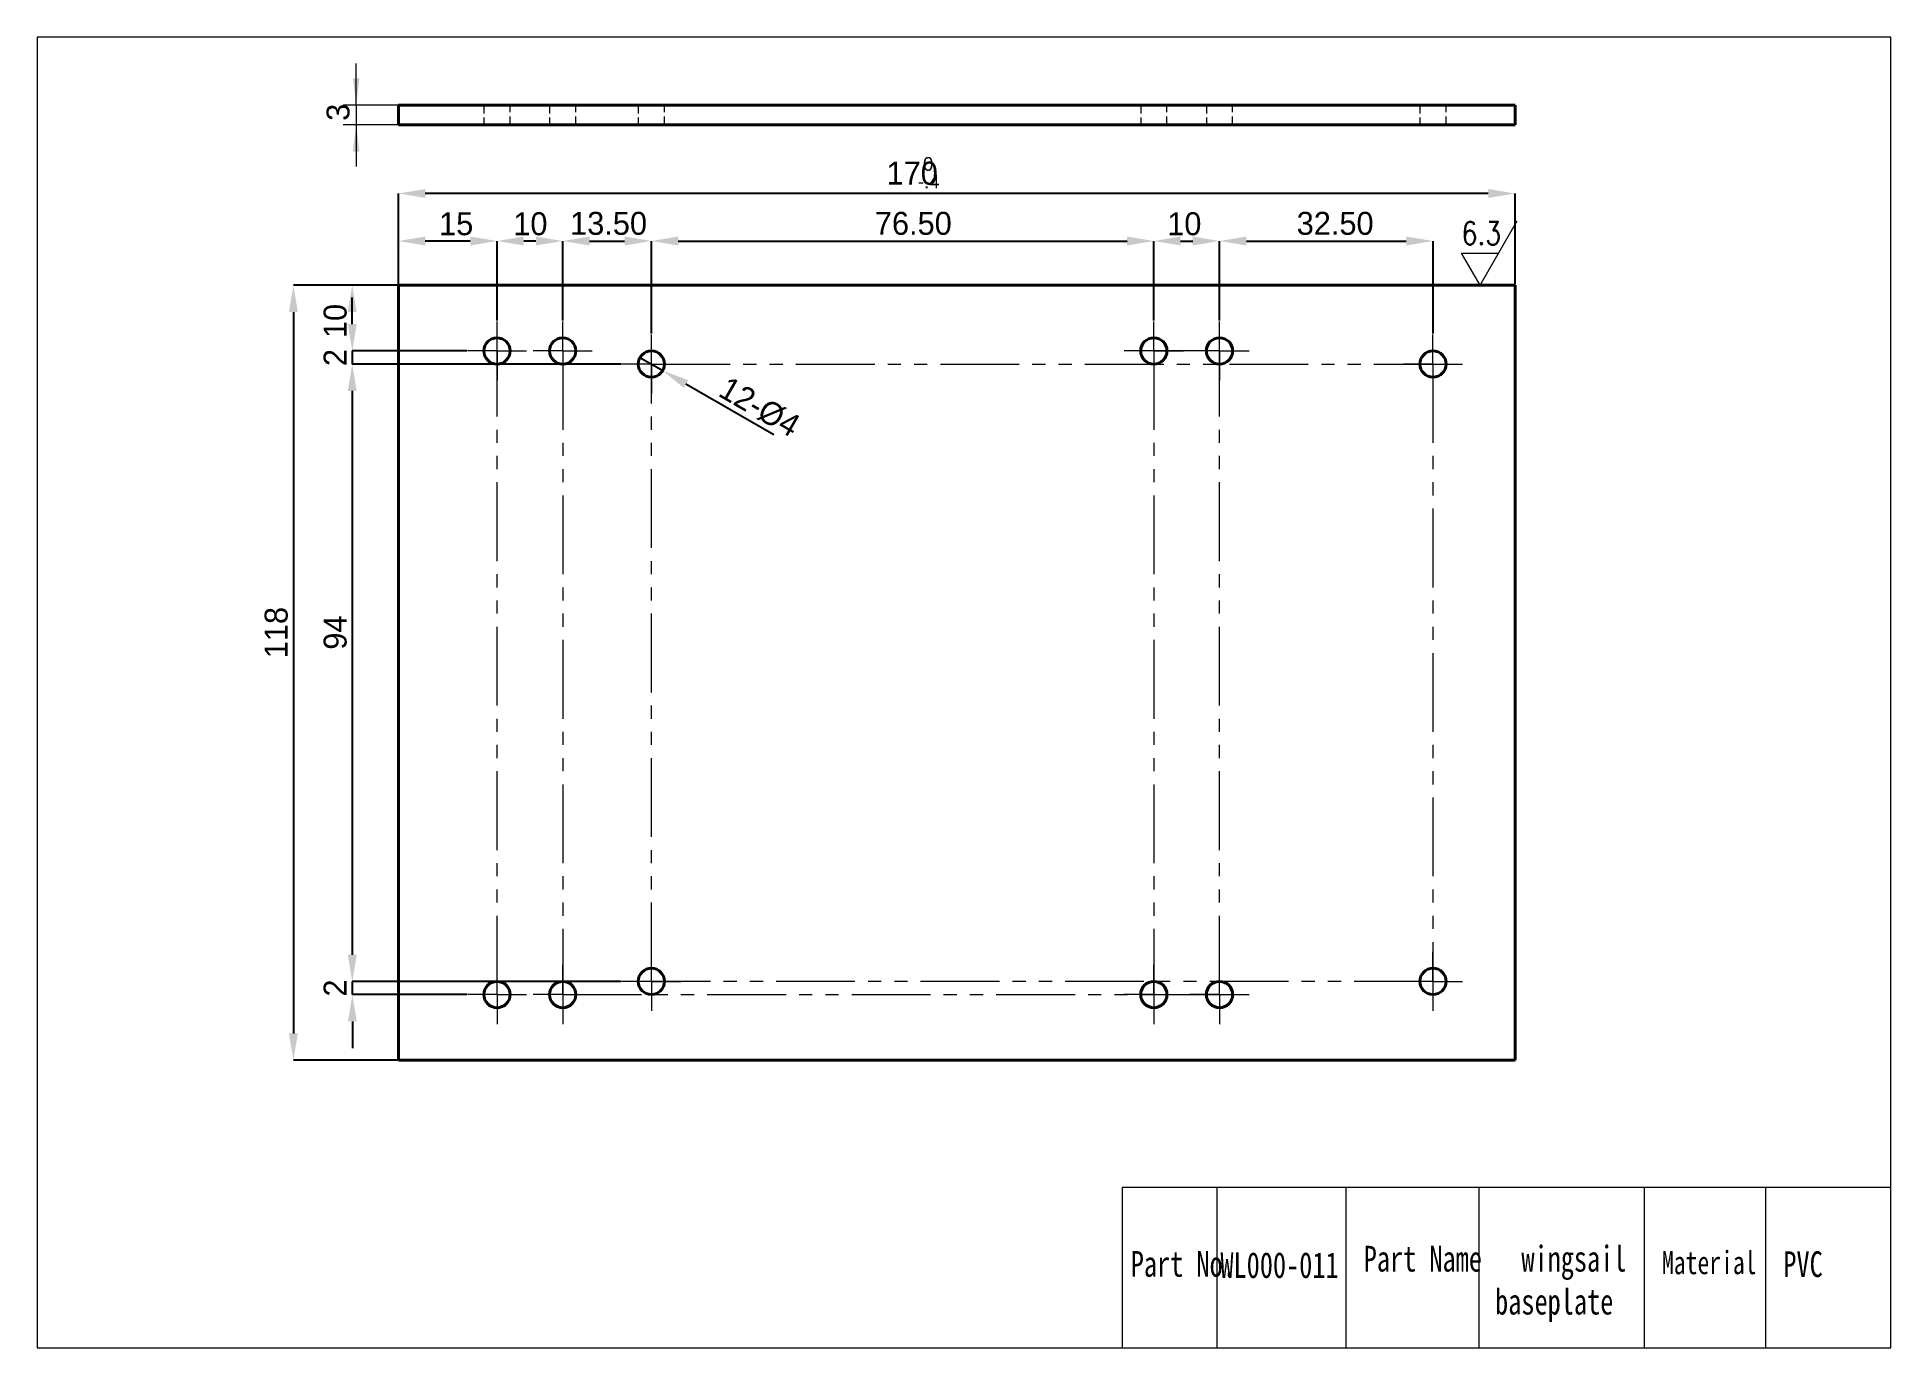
# Model space of a CAD drawing. Header units: millimetres. Extents: x 37 to 178, y 33 to 133.
import ezdxf

# ---------------------------------------------------------------- set-up
doc = ezdxf.new("R2010")
doc.units = ezdxf.units.MM
doc.header["$LTSCALE"] = 0.5
for name, pattern in [('CENTERX2', [20.32, 12.7, -2.54, 2.54, -2.54]), ('HIDDEN', [1.905, 1.27, -0.635]), ('双点画线', [22, 12, -2, 2, -2, 2, -2])]:
    doc.linetypes.add(name, pattern=pattern)
doc.layers.get('0').update_dxf_attribs({"lineweight": 18})
for name, color, linetype, lineweight in [('1轮廓实线层', 7, 'Continuous', 40), ('2细线层', 4, 'Continuous', 18), ('3中心线层', 1, 'CENTERX2', 18), ('4虚线层', 6, 'HIDDEN', 18), ('dim', 82, 'Continuous', 9), ('尺寸线层', 3, 'Continuous', 18)]:
    doc.layers.add(name, color=color, linetype=linetype, lineweight=lineweight)
doc.styles.add('SLDTEXTSTYLE0', font='')
doc.styles.add('TXT08', font='txt.shx', dxfattribs={"width": 0.8, "bigfont": 'gbcbig.shx'})
doc.styles.get('SLDTEXTSTYLE0').set_extended_font_data('汉仪长仿宋体')
doc.dimstyles.new('SLDDIMSTYLE0', dxfattribs={"dimtxt": 1.75, "dimasz": 2.04, "dimexe": 0, "dimexo": 0.0625, "dimgap": 0.4375, "dimtad": 1, "dimlfac": 2, "dimrnd": 1e-09, "dimzin": 12, "dimdsep": 46, "dimtxsty": 'SLDTEXTSTYLE0', "dimcen": 0.09, "dimdle": 4.08, "dimadec": 0, "dimazin": 3, "dimtfac": 1, "dimtmove": 0, "dimatfit": 0, "dimfxl": 1, "dimfrac": 2, "dimtolj": 1, "dimarcsym": 0})
doc.dimstyles.new('SLDDIMSTYLE1', dxfattribs={"dimtxt": 1.75, "dimasz": 2.04, "dimexe": 0, "dimexo": 0.0625, "dimgap": 0.4375, "dimtad": 1, "dimlfac": 2, "dimrnd": 1e-09, "dimzin": 12, "dimdsep": 46, "dimtxsty": 'SLDTEXTSTYLE0', "dimcen": 0.09, "dimdle": 4.08, "dimadec": 0, "dimazin": 3, "dimtfac": 1, "dimtofl": 0, "dimtmove": 0, "dimatfit": 3, "dimfxl": 1, "dimfrac": 2, "dimtolj": 1, "dimarcsym": 0})
doc.dimstyles.new('SLDDIMSTYLE2', dxfattribs={"dimtxt": 1.75, "dimasz": 2.04, "dimexe": 0, "dimexo": 0.0625, "dimgap": 0.4375, "dimtad": 1, "dimlfac": 2, "dimrnd": 1e-09, "dimzin": 4, "dimdsep": 46, "dimtxsty": 'SLDTEXTSTYLE0', "dimcen": 0.09, "dimdle": 4.08, "dimadec": 0, "dimazin": 1, "dimtfac": 1, "dimtmove": 0, "dimatfit": 0, "dimfxl": 1, "dimfrac": 2, "dimtolj": 1, "dimarcsym": 0})
doc.dimstyles.new('SLDDIMSTYLE3', dxfattribs={"dimtxt": 1.75, "dimasz": 2.04, "dimexe": 0, "dimexo": 0.0625, "dimgap": 0.4375, "dimtad": 1, "dimlfac": 2, "dimrnd": 1e-09, "dimzin": 4, "dimdsep": 46, "dimtxsty": 'SLDTEXTSTYLE0', "dimcen": 0.09, "dimdle": 4.08, "dimadec": 0, "dimazin": 1, "dimtfac": 1, "dimtofl": 0, "dimtmove": 0, "dimatfit": 3, "dimfxl": 1, "dimfrac": 2, "dimtolj": 1, "dimarcsym": 0})
doc.dimstyles.new('SLDDIMSTYLE4', dxfattribs={"dimtxt": 1.75, "dimasz": 2.04, "dimexe": 0, "dimexo": 0.0625, "dimgap": 0.4375, "dimtad": 1, "dimlfac": 2, "dimrnd": 1e-09, "dimzin": 12, "dimdsep": 46, "dimtxsty": 'SLDTEXTSTYLE0', "dimblk1": 'NONE', "dimsah": 1, "dimcen": 0, "dimdle": 4.08, "dimadec": 0, "dimazin": 3, "dimtfac": 1, "dimtmove": 0, "dimatfit": 3, "dimldrblk": 'NONE', "dimfxl": 1, "dimfrac": 2, "dimtolj": 1, "dimarcsym": 0})

# ---------------------------------------------------------------- blocks, each defined once
blk = doc.blocks.new('*X4')
at = {"layer": '2细线层', "linetype": 'Continuous', "lineweight": 0}
for points in [[(60.84, 127.57), (61.09, 129.61), (60.59, 129.61)], [(60.84, 126.07), (60.59, 124.03), (61.09, 124.03)]]:
    blk.add_hatch(color=4, dxfattribs=at).paths.add_polyline_path(points, flags=0)
at = {"layer": '2细线层', "color": 4, "linetype": 'Continuous', "lineweight": 0}
for p, q in [((60.84, 127.57), (60.84, 130.74)), ((64.06, 127.57), (59.84, 127.57)), ((60.84, 127.57), (60.84, 126.07)), ((64.06, 126.07), (59.84, 126.07)), ((60.84, 126.07), (60.84, 122.89))]:
    blk.add_line(p, q, dxfattribs=at)
at = {"layer": '2细线层', "color": 4, "linetype": 'Continuous', "lineweight": 0, "insert": (58.58, 126.37), "char_height": 1.75, "width": 3.4758, "attachment_point": 1, "rotation": 90, "style": 'SLDTEXTSTYLE0'}
blk.add_mtext('3', dxfattribs=at)
blk = doc.blocks.new('*X5')
at = {"layer": '2细线层', "linetype": 'Continuous'}
for points in [[(55.72, 111.81), (56.4, 111.81), (56.06, 113.85)], [(55.72, 56.89), (56.4, 56.89), (56.06, 54.85)]]:
    blk.add_hatch(color=0, dxfattribs=at).paths.add_polyline_path(points, flags=0)
at = {"layer": '2细线层', "color": 0, "linetype": 'Continuous', "lineweight": -2}
for p, q in [((64, 113.85), (56.06, 113.85)), ((56.06, 111.81), (56.06, 56.89)), ((64, 54.85), (56.06, 54.85))]:
    blk.add_line(p, q, dxfattribs=at)
at = {"layer": '2细线层', "color": 0, "linetype": 'Continuous', "lineweight": 0, "insert": (53.87, 87.41), "char_height": 1.75, "width": 4.5083, "attachment_point": 2, "rotation": 90, "style": 'SLDTEXTSTYLE0'}
blk.add_mtext('118', dxfattribs=at)
blk = doc.blocks.new('*X7')
at = {"layer": '2细线层', "color": 0, "linetype": 'Continuous', "lineweight": 0, "char_height": 1.75, "attachment_point": 1, "style": 'SLDTEXTSTYLE0'}
for s, insert, width in [('170', (101.21, 123.26), 16.3172), ('{\\H0.6x; 0}', (103.6, 123.61), 6.777), ('{\\H0.6x;-.4}', (103.6, 122.28), 6.777)]:
    blk.add_mtext(s, dxfattribs=dict(at, insert=insert, width=width))
blk = doc.blocks.new('*X6')
at = {"layer": '2细线层', "linetype": 'Continuous'}
for points in [[(66.1, 121.18), (66.1, 120.5), (64.06, 120.84)], [(147.02, 121.18), (147.02, 120.5), (149.06, 120.84)]]:
    blk.add_hatch(color=0, dxfattribs=at).paths.add_polyline_path(points, flags=0)
at = {"layer": '2细线层', "color": 0, "linetype": 'Continuous', "lineweight": -2}
for p, q in [((64.06, 113.92), (64.06, 120.84)), ((147.02, 120.84), (66.1, 120.84)), ((149.06, 113.92), (149.06, 120.84))]:
    blk.add_line(p, q, dxfattribs=at)
at = {"layer": '2细线层', "color": 0, "linetype": 'Continuous', "lineweight": 0}
blk.add_blockref('*X7', (0, 0), dxfattribs=at)
blk = doc.blocks.new('*X8')
at = {"layer": '2细线层', "linetype": 'Continuous'}
for points in [[(60.2, 111.81), (60.88, 111.81), (60.54, 113.85)], [(60.2, 110.89), (60.88, 110.89), (60.54, 108.85)]]:
    blk.add_hatch(color=0, dxfattribs=at).paths.add_polyline_path(points, flags=0)
at = {"layer": '2细线层', "color": 0, "linetype": 'Continuous', "lineweight": -2}
for p, q in [((64, 113.85), (60.54, 113.85)), ((60.54, 110.89), (60.54, 111.81)), ((69.25, 108.85), (60.54, 108.85))]:
    blk.add_line(p, q, dxfattribs=at)
at = {"layer": '2细线层', "color": 0, "linetype": 'Continuous', "lineweight": 0, "insert": (58.36, 111.13), "char_height": 1.75, "width": 3.437, "attachment_point": 2, "rotation": 90, "style": 'SLDTEXTSTYLE0'}
blk.add_mtext('10', dxfattribs=at)
blk = doc.blocks.new('*X9')
at = {"layer": '2细线层', "linetype": 'Continuous'}
for points in [[(60.2, 110.89), (60.88, 110.89), (60.54, 108.85)], [(60.2, 105.81), (60.88, 105.81), (60.54, 107.85)]]:
    blk.add_hatch(color=0, dxfattribs=at).paths.add_polyline_path(points, flags=0)
at = {"layer": '2细线层', "color": 0, "linetype": 'Continuous', "lineweight": -2}
for p, q in [((60.54, 110.89), (60.54, 112.93)), ((69.25, 108.85), (60.54, 108.85)), ((60.54, 108.85), (60.54, 107.85)), ((81, 107.85), (60.54, 107.85)), ((60.54, 105.81), (60.54, 103.77))]:
    blk.add_line(p, q, dxfattribs=at)
at = {"layer": '2细线层', "color": 0, "linetype": 'Continuous', "lineweight": 0, "insert": (58.36, 108.35), "char_height": 1.75, "width": 3.4127, "attachment_point": 2, "rotation": 90, "style": 'SLDTEXTSTYLE0'}
blk.add_mtext('2', dxfattribs=at)
blk = doc.blocks.new('*X10')
at = {"layer": '2细线层', "linetype": 'Continuous'}
for points in [[(60.2, 105.81), (60.88, 105.81), (60.54, 107.85)], [(60.2, 62.89), (60.88, 62.89), (60.54, 60.85)]]:
    blk.add_hatch(color=0, dxfattribs=at).paths.add_polyline_path(points, flags=0)
at = {"layer": '2细线层', "color": 0, "linetype": 'Continuous', "lineweight": -2}
for p, q in [((81, 107.85), (60.54, 107.85)), ((60.54, 105.81), (60.54, 62.89)), ((81, 60.85), (60.54, 60.85))]:
    blk.add_line(p, q, dxfattribs=at)
at = {"layer": '2细线层', "color": 0, "linetype": 'Continuous', "lineweight": 0, "insert": (58.36, 87.41), "char_height": 1.75, "width": 3.437, "attachment_point": 2, "rotation": 90, "style": 'SLDTEXTSTYLE0'}
blk.add_mtext('94', dxfattribs=at)
blk = doc.blocks.new('*X11')
at = {"layer": '2细线层', "linetype": 'Continuous'}
for points in [[(60.21, 62.89), (60.89, 62.89), (60.55, 60.85)], [(60.21, 57.81), (60.89, 57.81), (60.55, 59.85)]]:
    blk.add_hatch(color=0, dxfattribs=at).paths.add_polyline_path(points, flags=0)
at = {"layer": '2细线层', "color": 0, "linetype": 'Continuous', "lineweight": -2}
for p, q in [((60.55, 62.89), (60.55, 64.93)), ((81, 60.85), (60.55, 60.85)), ((60.55, 59.85), (60.55, 60.85)), ((69.25, 59.85), (60.55, 59.85)), ((60.55, 57.81), (60.55, 55.77))]:
    blk.add_line(p, q, dxfattribs=at)
at = {"layer": '2细线层', "color": 0, "linetype": 'Continuous', "lineweight": 0, "insert": (58.36, 60.35), "char_height": 1.75, "width": 3.4127, "attachment_point": 2, "rotation": 90, "style": 'SLDTEXTSTYLE0'}
blk.add_mtext('2', dxfattribs=at)
blk = doc.blocks.new('*X12')
at = {"layer": '2细线层', "linetype": 'Continuous'}
for points in [[(66.1, 117.56), (66.1, 116.88), (64.06, 117.22)], [(69.52, 117.56), (69.52, 116.88), (71.56, 117.22)]]:
    blk.add_hatch(color=0, dxfattribs=at).paths.add_polyline_path(points, flags=0)
at = {"layer": '2细线层', "color": 0, "linetype": 'Continuous', "lineweight": -2}
for p, q in [((64.06, 113.92), (64.06, 117.22)), ((69.52, 117.22), (66.1, 117.22)), ((71.56, 111.17), (71.56, 117.22))]:
    blk.add_line(p, q, dxfattribs=at)
at = {"layer": '2细线层', "color": 0, "linetype": 'Continuous', "lineweight": 0, "insert": (68.45, 119.41), "char_height": 1.75, "width": 2.705, "attachment_point": 2, "style": 'SLDTEXTSTYLE0'}
blk.add_mtext('15', dxfattribs=at)
blk = doc.blocks.new('*X13')
at = {"layer": '2细线层', "linetype": 'Continuous'}
for points in [[(73.6, 117.56), (73.6, 116.88), (71.56, 117.22)], [(74.52, 117.56), (74.52, 116.88), (76.56, 117.22)]]:
    blk.add_hatch(color=0, dxfattribs=at).paths.add_polyline_path(points, flags=0)
at = {"layer": '2细线层', "color": 0, "linetype": 'Continuous', "lineweight": -2}
for p, q in [((71.56, 111.17), (71.56, 117.22)), ((74.52, 117.22), (73.6, 117.22)), ((76.56, 111.17), (76.56, 117.22))]:
    blk.add_line(p, q, dxfattribs=at)
at = {"layer": '2细线层', "color": 0, "linetype": 'Continuous', "lineweight": 0, "insert": (74.1, 119.41), "char_height": 1.75, "width": 2.7486, "attachment_point": 2, "style": 'SLDTEXTSTYLE0'}
blk.add_mtext('10', dxfattribs=at)
blk = doc.blocks.new('*X14')
at = {"layer": '2细线层', "linetype": 'Continuous'}
for points in [[(78.6, 117.56), (78.6, 116.88), (76.56, 117.22)], [(81.27, 117.56), (81.27, 116.88), (83.31, 117.22)]]:
    blk.add_hatch(color=0, dxfattribs=at).paths.add_polyline_path(points, flags=0)
at = {"layer": '2细线层', "color": 0, "linetype": 'Continuous', "lineweight": -2}
for p, q in [((76.56, 111.17), (76.56, 117.22)), ((78.6, 117.22), (81.27, 117.22)), ((83.31, 110.17), (83.31, 117.22))]:
    blk.add_line(p, q, dxfattribs=at)
at = {"layer": '2细线层', "color": 0, "linetype": 'Continuous', "lineweight": 0, "insert": (80.05, 119.44), "char_height": 1.75, "width": 8.0229, "attachment_point": 2, "style": 'SLDTEXTSTYLE0'}
blk.add_mtext('13.50', dxfattribs=at)
blk = doc.blocks.new('*X15')
at = {"layer": '2细线层', "linetype": 'Continuous'}
for points in [[(85.35, 117.56), (85.35, 116.88), (83.31, 117.22)], [(119.52, 117.56), (119.52, 116.88), (121.56, 117.22)]]:
    blk.add_hatch(color=0, dxfattribs=at).paths.add_polyline_path(points, flags=0)
at = {"layer": '2细线层', "color": 0, "linetype": 'Continuous', "lineweight": -2}
for p, q in [((83.31, 110.17), (83.31, 117.22)), ((85.35, 117.22), (119.52, 117.22)), ((121.56, 111.17), (121.56, 117.22))]:
    blk.add_line(p, q, dxfattribs=at)
at = {"layer": '2细线层', "color": 0, "linetype": 'Continuous', "lineweight": 0, "insert": (103.25, 119.44), "char_height": 1.75, "width": 8.3283, "attachment_point": 2, "style": 'SLDTEXTSTYLE0'}
blk.add_mtext('76.50', dxfattribs=at)
blk = doc.blocks.new('*X16')
at = {"layer": '2细线层', "linetype": 'Continuous'}
for points in [[(123.6, 117.56), (123.6, 116.88), (121.56, 117.22)], [(124.52, 117.56), (124.52, 116.88), (126.56, 117.22)]]:
    blk.add_hatch(color=0, dxfattribs=at).paths.add_polyline_path(points, flags=0)
at = {"layer": '2细线层', "color": 0, "linetype": 'Continuous', "lineweight": -2}
for p, q in [((121.56, 111.17), (121.56, 117.22)), ((123.6, 117.22), (124.52, 117.22)), ((126.56, 111.17), (126.56, 117.22))]:
    blk.add_line(p, q, dxfattribs=at)
at = {"layer": '2细线层', "color": 0, "linetype": 'Continuous', "lineweight": 0, "insert": (123.88, 119.41), "char_height": 1.75, "width": 2.7486, "attachment_point": 2, "style": 'SLDTEXTSTYLE0'}
blk.add_mtext('10', dxfattribs=at)
blk = doc.blocks.new('*X17')
at = {"layer": '2细线层', "linetype": 'Continuous'}
for points in [[(128.6, 117.56), (128.6, 116.88), (126.56, 117.22)], [(140.77, 117.56), (140.77, 116.88), (142.81, 117.22)]]:
    blk.add_hatch(color=0, dxfattribs=at).paths.add_polyline_path(points, flags=0)
at = {"layer": '2细线层', "color": 0, "linetype": 'Continuous', "lineweight": -2}
for p, q in [((126.56, 111.17), (126.56, 117.22)), ((128.6, 117.22), (140.77, 117.22)), ((142.81, 110.17), (142.81, 117.22))]:
    blk.add_line(p, q, dxfattribs=at)
at = {"layer": '2细线层', "color": 0, "linetype": 'Continuous', "lineweight": 0, "insert": (135.36, 119.44), "char_height": 1.75, "width": 8.2846, "attachment_point": 2, "style": 'SLDTEXTSTYLE0'}
blk.add_mtext('32.50', dxfattribs=at)
blk = doc.blocks.new('*X18')
at = {"layer": '2细线层', "linetype": 'Continuous'}
blk.add_hatch(color=0, dxfattribs=at).paths.add_polyline_path([(86.11, 106.63), (85.77, 106.04), (84.18, 107.35)], flags=0)
at = {"layer": '2细线层', "color": 0, "linetype": 'Continuous', "lineweight": -2}
for p, q in [((82.44, 108.35), (84.18, 107.35)), ((92.63, 102.47), (85.94, 106.33))]:
    blk.add_line(p, q, dxfattribs=at)
at = {"layer": '2细线层', "color": 0, "linetype": 'Continuous', "lineweight": 0, "insert": (89.18, 106.99), "char_height": 1.75, "width": 11.2612, "attachment_point": 1, "rotation": 330, "style": 'SLDTEXTSTYLE0'}
blk.add_mtext('12-%%C4', dxfattribs=at)
blk = doc.blocks.new('_NONE')
blk = doc.blocks.new('SW_CENTERMARKSYMBOL_0')
at = {"layer": '3中心线层', "color": 0, "linetype": 'CENTERX2', "lineweight": 0}
for p, q in [((0, 1.25), (0, 2.25)), ((-1.25, 0), (-2.25, 0)), ((0, 0), (-1.25, 0)), ((0, 0), (0, 1.25)), ((0, 0), (0, -1.25)), ((0, 0), (1.25, 0)), ((1.25, 0), (2.25, 0)), ((0, -1.25), (0, -2.25))]:
    blk.add_line(p, q, dxfattribs=at)
blk = doc.blocks.new('SW_CENTERMARKSYMBOL_1')
at = {"layer": '3中心线层', "color": 0, "linetype": 'CENTERX2', "lineweight": 0}
for p, q in [((0, 1.25), (0, 2.25)), ((-1.25, 0), (-2.25, 0)), ((0, 0), (-1.25, 0)), ((0, 0), (0, 1.25)), ((0, 0), (0, -1.25)), ((0, 0), (1.25, 0)), ((1.25, 0), (2.25, 0)), ((0, -1.25), (0, -2.25))]:
    blk.add_line(p, q, dxfattribs=at)
blk = doc.blocks.new('SW_CENTERMARKSYMBOL_2')
at = {"layer": '3中心线层', "color": 0, "linetype": 'CENTERX2', "lineweight": 0}
for p, q in [((0, 1.25), (0, 2.25)), ((-1.25, 0), (-2.25, 0)), ((0, 0), (-1.25, 0)), ((0, 0), (0, 1.25)), ((0, 0), (0, -1.25)), ((0, 0), (1.25, 0)), ((1.25, 0), (2.25, 0)), ((0, -1.25), (0, -2.25))]:
    blk.add_line(p, q, dxfattribs=at)
blk = doc.blocks.new('SW_CENTERMARKSYMBOL_3')
at = {"layer": '3中心线层', "color": 0, "linetype": 'CENTERX2', "lineweight": 0}
for p, q in [((0, 1.25), (0, 2.25)), ((-1.25, 0), (-2.25, 0)), ((0, 0), (-1.25, 0)), ((0, 0), (0, 1.25)), ((0, 0), (0, -1.25)), ((0, 0), (1.25, 0)), ((1.25, 0), (2.25, 0)), ((0, -1.25), (0, -2.25))]:
    blk.add_line(p, q, dxfattribs=at)
blk = doc.blocks.new('SW_CENTERMARKSYMBOL_4')
at = {"layer": '3中心线层', "color": 0, "linetype": 'CENTERX2', "lineweight": 0}
for p, q in [((0, 1.25), (0, 2.25)), ((-1.25, 0), (-2.25, 0)), ((0, 0), (-1.25, 0)), ((0, 0), (0, 1.25)), ((0, 0), (0, -1.25)), ((0, 0), (1.25, 0)), ((1.25, 0), (2.25, 0)), ((0, -1.25), (0, -2.25))]:
    blk.add_line(p, q, dxfattribs=at)
blk = doc.blocks.new('SW_CENTERMARKSYMBOL_5')
at = {"layer": '3中心线层', "color": 0, "linetype": 'CENTERX2', "lineweight": 0}
for p, q in [((0, 1.25), (0, 2.25)), ((-1.25, 0), (-2.25, 0)), ((0, 0), (-1.25, 0)), ((0, 0), (0, 1.25)), ((0, 0), (0, -1.25)), ((0, 0), (1.25, 0)), ((1.25, 0), (2.25, 0)), ((0, -1.25), (0, -2.25))]:
    blk.add_line(p, q, dxfattribs=at)
blk = doc.blocks.new('SW_CENTERMARKSYMBOL_6')
at = {"layer": '3中心线层', "color": 0, "linetype": 'CENTERX2', "lineweight": 0}
for p, q in [((0, 1.25), (0, 2.25)), ((-1.25, 0), (-2.25, 0)), ((0, 0), (-1.25, 0)), ((0, 0), (0, 1.25)), ((0, 0), (0, -1.25)), ((0, 0), (1.25, 0)), ((1.25, 0), (2.25, 0)), ((0, -1.25), (0, -2.25))]:
    blk.add_line(p, q, dxfattribs=at)
blk = doc.blocks.new('SW_CENTERMARKSYMBOL_7')
at = {"layer": '3中心线层', "color": 0, "linetype": 'CENTERX2', "lineweight": 0}
for p, q in [((0, 1.25), (0, 2.25)), ((-1.25, 0), (-2.25, 0)), ((0, 0), (-1.25, 0)), ((0, 0), (0, 1.25)), ((0, 0), (0, -1.25)), ((0, 0), (1.25, 0)), ((1.25, 0), (2.25, 0)), ((0, -1.25), (0, -2.25))]:
    blk.add_line(p, q, dxfattribs=at)
blk = doc.blocks.new('SW_CENTERMARKSYMBOL_8')
at = {"layer": '3中心线层', "color": 0, "linetype": 'CENTERX2', "lineweight": 0}
for p, q in [((0, 1.25), (0, 2.25)), ((-1.25, 0), (-2.25, 0)), ((0, 0), (-1.25, 0)), ((0, 0), (0, 1.25)), ((0, 0), (0, -1.25)), ((0, 0), (1.25, 0)), ((1.25, 0), (2.25, 0)), ((0, -1.25), (0, -2.25))]:
    blk.add_line(p, q, dxfattribs=at)
blk = doc.blocks.new('SW_CENTERMARKSYMBOL_9')
at = {"layer": '3中心线层', "color": 0, "linetype": 'CENTERX2', "lineweight": 0}
for p, q in [((0, 1.25), (0, 2.25)), ((-1.25, 0), (-2.25, 0)), ((0, 0), (-1.25, 0)), ((0, 0), (0, 1.25)), ((0, 0), (0, -1.25)), ((0, 0), (1.25, 0)), ((1.25, 0), (2.25, 0)), ((0, -1.25), (0, -2.25))]:
    blk.add_line(p, q, dxfattribs=at)
blk = doc.blocks.new('SW_CENTERMARKSYMBOL_10')
at = {"layer": '3中心线层', "color": 0, "linetype": 'CENTERX2', "lineweight": 0}
for p, q in [((0, 1.25), (0, 2.25)), ((-1.25, 0), (-2.25, 0)), ((0, 0), (-1.25, 0)), ((0, 0), (0, 1.25)), ((0, 0), (0, -1.25)), ((0, 0), (1.25, 0)), ((1.25, 0), (2.25, 0)), ((0, -1.25), (0, -2.25))]:
    blk.add_line(p, q, dxfattribs=at)
blk = doc.blocks.new('SW_CENTERMARKSYMBOL_11')
at = {"layer": '3中心线层', "color": 0, "linetype": 'CENTERX2', "lineweight": 0}
for p, q in [((0, 1.25), (0, 2.25)), ((-1.25, 0), (-2.25, 0)), ((0, 0), (-1.25, 0)), ((0, 0), (0, 1.25)), ((0, 0), (0, -1.25)), ((0, 0), (1.25, 0)), ((1.25, 0), (2.25, 0)), ((0, -1.25), (0, -2.25))]:
    blk.add_line(p, q, dxfattribs=at)

msp = doc.modelspace()

# ---------------------------------------------------------------- linework, layer by layer
for p, q in [((177.6678, 132.7448), (36.5478, 132.7448)), ((36.5478, 132.7448), (36.5478, 32.9528)), ((177.6678, 32.9528), (177.6678, 132.7448)), ((177.6678, 45.1742), (119.142, 45.1742)), ((119.142, 45.1742), (119.142, 32.9528)), ((126.3496, 45.1742), (126.3496, 32.9528)), ((136.1661, 45.1742), (136.1661, 32.9528)), ((146.2871, 45.1742), (146.2871, 32.9528)), ((158.877, 45.1742), (158.877, 32.9528)), ((168.1234, 45.1742), (168.1234, 32.9528)), ((177.6678, 32.9528), (177.6678, 45.1742)), ((36.5478, 32.9528), (177.6678, 32.9528)), ((124.0183, 32.9528), (177.6678, 32.9528))]:
    msp.add_line(p, q)
at = {"color": 1, "linetype": '双点画线'}
for p, q in [((71.5591, 59.854), (71.5591, 108.854)), ((76.5591, 108.854), (76.5591, 59.854)), ((126.5591, 108.854), (121.5591, 108.854)), ((121.5591, 108.854), (121.5591, 59.854)), ((126.5591, 59.854), (126.5591, 108.854)), ((83.3091, 107.854), (142.8091, 107.854)), ((83.3091, 60.854), (83.3091, 107.854)), ((142.8091, 107.854), (142.8091, 60.854)), ((142.8091, 60.854), (83.3091, 60.854)), ((76.5591, 59.854), (126.5591, 59.854))]:
    msp.add_line(p, q, dxfattribs=at)
at = {"layer": '1轮廓实线层', "linetype": 'Continuous', "lineweight": 40}
for p, q in [((64.0591, 127.5657), (64.0591, 126.0657)), ((64.0591, 127.5657), (149.0591, 127.5657)), ((149.0591, 126.0657), (149.0591, 127.5657)), ((149.0591, 126.0657), (64.0591, 126.0657)), ((64.0591, 113.854), (64.0591, 54.854)), ((149.0591, 113.854), (64.0591, 113.854)), ((149.0591, 54.854), (149.0591, 113.854)), ((64.0591, 54.854), (149.0591, 54.854))]:
    msp.add_line(p, q, dxfattribs=at)
for centre in [(71.5591, 108.854), (76.5591, 108.854), (83.3091, 107.854), (121.5591, 108.854), (126.5591, 108.854), (142.8091, 107.854), (71.5591, 59.854), (76.5591, 59.854), (83.3091, 60.854), (121.5591, 59.854), (126.5591, 59.854), (142.8091, 60.854)]:
    msp.add_circle(centre, 1, dxfattribs=at)
at = {"layer": '4虚线层', "color": 6, "linetype": 'HIDDEN', "lineweight": 0}
for p, q in [((70.5591, 127.5657), (70.5591, 126.0657)), ((72.5591, 126.0657), (72.5591, 127.5657)), ((75.5591, 127.5657), (75.5591, 126.0657)), ((77.5591, 126.0657), (77.5591, 127.5657)), ((82.3091, 127.5657), (82.3091, 126.0657)), ((84.3091, 126.0657), (84.3091, 127.5657)), ((120.5591, 127.5657), (120.5591, 126.0657)), ((122.5591, 126.0657), (122.5591, 127.5657)), ((125.5591, 127.5657), (125.5591, 126.0657)), ((127.5591, 126.0657), (127.5591, 127.5657)), ((141.8091, 127.5657), (141.8091, 126.0657)), ((143.8091, 126.0657), (143.8091, 127.5657))]:
    msp.add_line(p, q, dxfattribs=at)
at = {"layer": 'dim', "color": 4}
for p, q in [((146.393, 113.854), (149.222, 118.754)), ((146.393, 113.854), (144.9785, 116.304)), ((144.9785, 116.304), (147.8075, 116.304))]:
    msp.add_line(p, q, dxfattribs=at)

# ---------------------------------------------------------------- block references
at = {"layer": '3中心线层', "color": 1, "linetype": 'CENTERX2', "lineweight": 0}
for name, p in [('SW_CENTERMARKSYMBOL_8', (71.5591, 108.854)), ('SW_CENTERMARKSYMBOL_3', (76.5591, 108.854)), ('SW_CENTERMARKSYMBOL_0', (83.3091, 107.854)), ('SW_CENTERMARKSYMBOL_4', (121.5591, 108.854)), ('SW_CENTERMARKSYMBOL_7', (126.5591, 108.854)), ('SW_CENTERMARKSYMBOL_10', (142.8091, 107.854)), ('SW_CENTERMARKSYMBOL_9', (71.5591, 59.854)), ('SW_CENTERMARKSYMBOL_2', (76.5591, 59.854)), ('SW_CENTERMARKSYMBOL_11', (83.3091, 60.854)), ('SW_CENTERMARKSYMBOL_6', (121.5591, 59.854)), ('SW_CENTERMARKSYMBOL_5', (126.5591, 59.854)), ('SW_CENTERMARKSYMBOL_1', (142.8091, 60.854))]:
    msp.add_blockref(name, p, dxfattribs=at)

# ---------------------------------------------------------------- texts
at = {"attachment_point": 1}
for s, width, gutter_width, heights, insert, char_height in [('{\\fHYSWLongFangSong|b1|i0|c134|p2;Part No.}', 24.366564, 17.5, [3.5], (119.8042, 40.3321), 1.96), ('{\\fHYSWLongFangSong|b1|i0|c134|p2;Part Name   wingsail \\P          baseplate}', 68.540777, 35, [0], (137.5373, 40.7258), 1.96), ('{\\fHYSWLongFangSong|b1|i0|c134|p2;Material}', 24.366564, 17.5, [3.5], (160.2403, 40.3321), 1.764)]:
    msp.add_mtext_dynamic_manual_height_columns(s, width=width, gutter_width=gutter_width, heights=heights, dxfattribs=dict(at, insert=insert, char_height=char_height))
at = {"layer": 'dim', "color": 6, "style": 'TXT08', "width": 0.8}
msp.add_text('6.3', height=1.75, dxfattribs=at).set_placement((144.993, 116.9396))
at = {"layer": '尺寸线层', "color": 1, "linetype": '双点画线', "char_height": 1.96, "attachment_point": 1}
for s, insert, width in [('{\\fhyswlongfangsong|b1|i0|c134|p2;\\C7;WL000-011}', (126.6255, 40.2415), 8.677838), ('{\\fhyswlongfangsong|b1|i0|c134|p2;\\C7;PVC}', (169.4766, 40.3088), 6.592466)]:
    msp.add_mtext(s, dxfattribs=dict(at, insert=insert, width=width))

# ---------------------------------------------------------------- dimensions: what is measured, and where the dimension line sits
at = {"layer": '2细线层', "color": 4, "linetype": 'Continuous', "lineweight": 0}
for base, p1, p2, angle, dimstyle, override, picture, middle in [((60.8404, 126.0657), (64.0591, 127.5657), (64.0591, 126.0657), 90, 'SLDDIMSTYLE0', {"dimsah": 1, "dimtzin": 12}, '*X4', (60.8404, 127.1366)), ((64.0591, 120.838), (149.0591, 113.854), (64.0591, 113.854), 0, 'SLDDIMSTYLE1', {"dimsah": 1, "dimtol": 1, "dimtp": 0, "dimtm": 0.4, "dimtfac": 0.6, "dimtdec": 1, "dimtzin": 12}, '*X6', (103.2511, 120.838)), ((64.0591, 117.2177), (71.5591, 111.104), (64.0591, 113.854), 0, 'SLDDIMSTYLE0', {"dimsah": 1, "dimtzin": 12}, '*X12', (68.4481, 117.2177)), ((56.0591, 54.854), (64.0591, 113.854), (64.0591, 54.854), 90, 'SLDDIMSTYLE1', {"dimsah": 1, "dimtzin": 12}, '*X5', (56.0591, 87.4052)), ((60.5434, 113.854), (69.3091, 108.854), (64.0591, 113.854), 90, 'SLDDIMSTYLE1', {"dimsah": 1, "dimtzin": 12}, '*X8', (60.5434, 111.1344)), ((60.5434, 107.854), (69.3091, 108.854), (81.0591, 107.854), 90, 'SLDDIMSTYLE0', {"dimsah": 1, "dimtzin": 12}, '*X9', (60.5434, 108.354)), ((60.5434, 60.854), (81.0591, 107.854), (81.0591, 60.854), 90, 'SLDDIMSTYLE1', {"dimsah": 1, "dimtzin": 12}, '*X10', (60.5434, 87.4052)), ((60.545, 60.854), (69.3091, 59.854), (81.0591, 60.854), 90, 'SLDDIMSTYLE0', {"dimsah": 1, "dimtzin": 12}, '*X11', (60.545, 60.354))]:
    dim = msp.add_linear_dim(base=base, p1=p1, p2=p2, angle=angle, dimstyle=dimstyle, override=override, dxfattribs=at)
    dim.commit()
    dim.dimension.update_dxf_attribs({"geometry": picture, "text_midpoint": middle, "dimtype": 160})
for base, p1, p2, dimstyle, picture, middle in [((71.5591, 117.2177), (76.5591, 111.104), (71.5591, 111.104), 'SLDDIMSTYLE0', '*X13', (74.0993, 117.2177)), ((83.3091, 117.2177), (76.5591, 111.104), (83.3091, 110.104), 'SLDDIMSTYLE2', '*X14', (80.0501, 117.2177)), ((121.5591, 117.2177), (83.3091, 110.104), (121.5591, 111.104), 'SLDDIMSTYLE3', '*X15', (103.2511, 117.2177)), ((126.5591, 117.2177), (121.5591, 111.104), (126.5591, 111.104), 'SLDDIMSTYLE0', '*X16', (123.884, 117.2177)), ((142.8091, 117.2177), (126.5591, 111.104), (142.8091, 110.104), 'SLDDIMSTYLE3', '*X17', (135.3642, 117.2177))]:
    dim = msp.add_linear_dim(base=base, p1=p1, p2=p2, dimstyle=dimstyle, override={"dimsah": 1, "dimtzin": 12}, dxfattribs=at)
    dim.commit()
    dim.dimension.update_dxf_attribs({"geometry": picture, "text_midpoint": middle, "dimtype": 160})
dim = msp.add_diameter_dim_2p(p1=(82.4431, 108.354), p2=(84.1751, 107.354), text='12-<>', dimstyle='SLDDIMSTYLE4', override={"dimpost": '%%C<>', "dimsah": 1, "dimtzin": 12}, dxfattribs=at)
dim.commit()
dim.dimension.update_dxf_attribs({"geometry": '*X18', "text_midpoint": (90.1689, 103.8935), "dimtype": 163})

doc.saveas('drawing.dxf')
